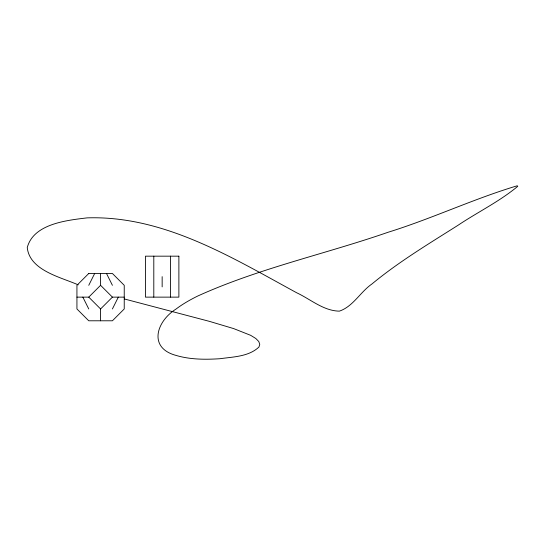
<?xml version="1.0" encoding="UTF-8"?>
<svg xmlns="http://www.w3.org/2000/svg" width="545" height="545" viewBox="0 0 545 545"><rect width="100%" height="100%" fill="white"/><g stroke="black" fill="none" stroke-linecap="round" stroke-linejoin="round"><path stroke-width="0.82" d="M88.76 285.308L94.673 273.488M112.413 308.961L118.326 297.134M76.934 297.134L88.76 297.134L100.587 285.308L100.587 273.488M100.587 320.787L100.587 308.961L112.413 297.134L124.233 297.134M124.321 298.953L209.416 321.359L233.655 328.594L250.659 335.325L255.809 338.493L258.78 341.511L259.761 344.365L258.95 347.029C248.752 356.73 233.144 356.825 219.948 358.719C205.349 359.652 190.375 359.645 176.233 355.469C147.906 348.003 156.395 321.339 176.001 309.083A98.216 33.988 -13.7 0 1 197.835 295.983C258.889 268.317 324.875 254.168 388.033 232.279C431.769 218.715 473.489 198.884 517.26 185.77L517.75 186.329C499.554 201.48 477.788 212.039 458.113 225.214C428.772 243.813 398.797 261.757 371.969 283.952C360.347 291.957 353.092 306.535 339.365 311.147C323.478 310.888 310.521 299.212 296.678 292.767C231.768 257.451 163.636 215.343 87.084 217.877C66.783 220.316 33.49 223.784 27.25 247.594C29.73 270.552 60.733 277.126 78.207 284.858M100.587 285.308L112.413 297.134M88.76 297.134L100.587 308.961M106.5 273.488L112.413 285.308M82.847 297.134L88.76 308.961M170.524 256.17L170.524 297.134M162.158 276.656L162.158 286.895M153.799 256.17L153.799 297.134M88.76 273.488L76.934 285.308L76.934 308.961L88.76 320.787L112.413 320.787L124.233 308.961L124.233 285.308L112.413 273.488L88.76 273.488M178.883 256.17L145.44 256.17L145.44 297.134L178.883 297.134L178.883 256.17"/></g></svg>
